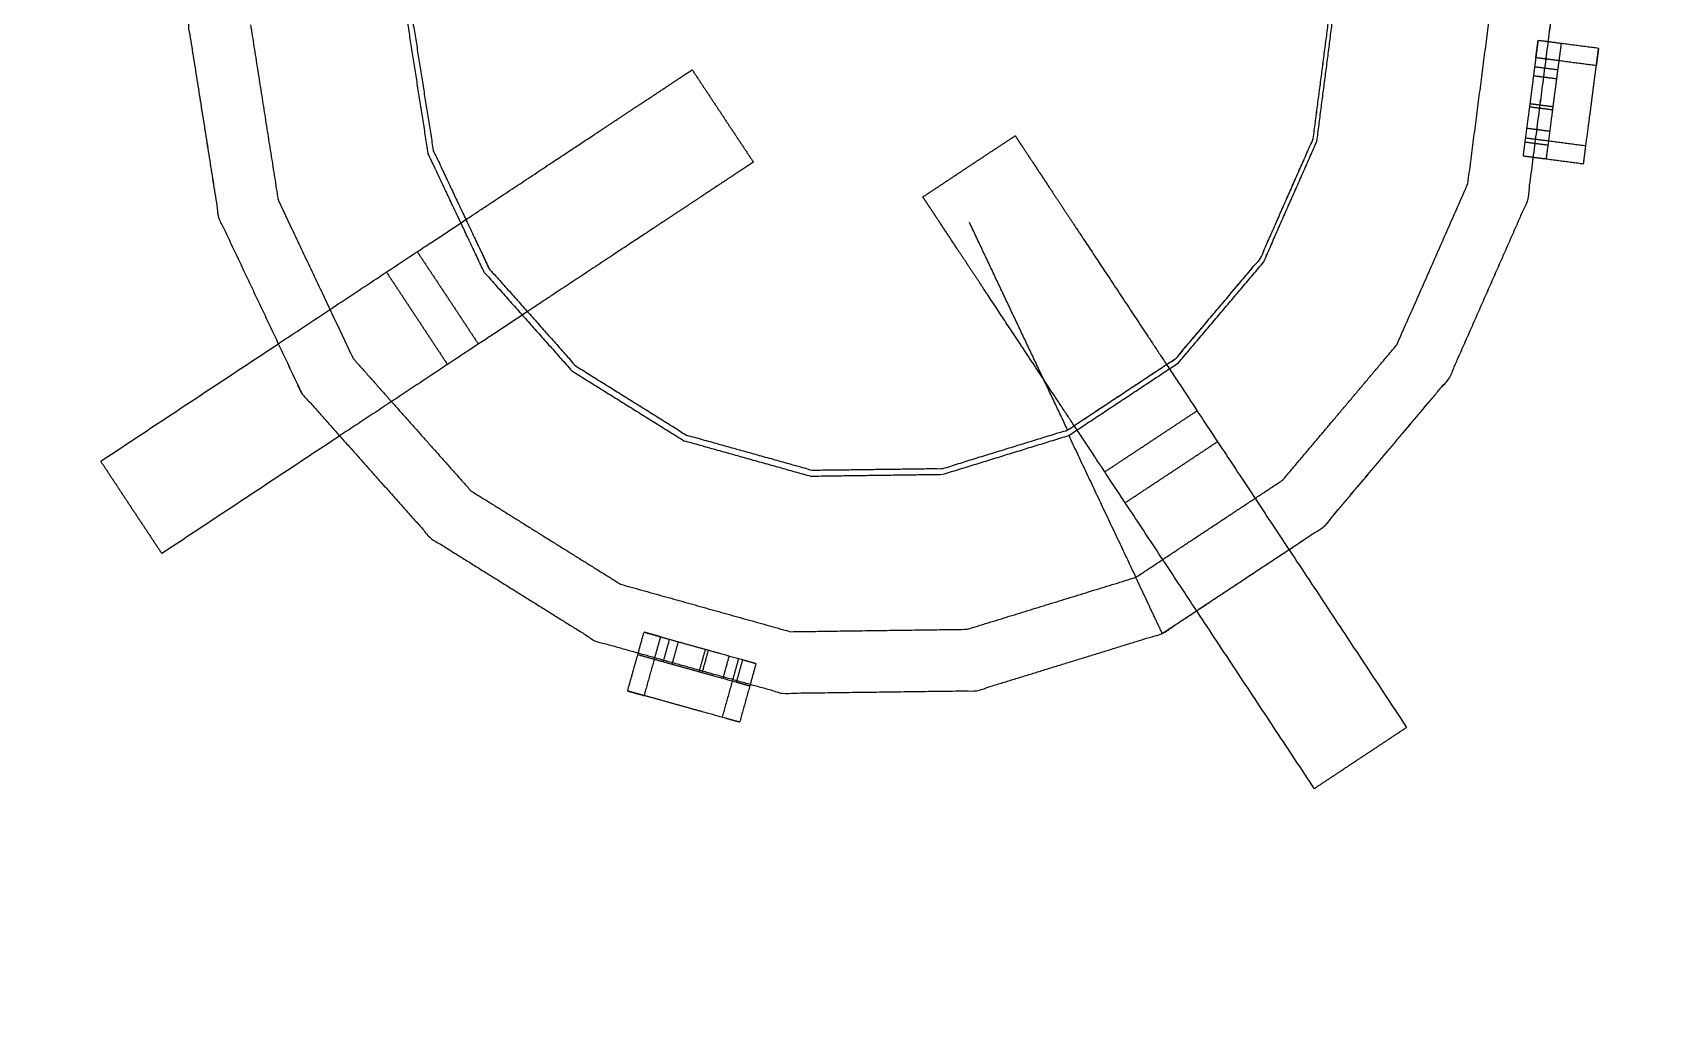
# Model space of a CAD drawing. Header units: millimetres. Extents: x 3429 to 24139, y -631 to 9878.
# Drawn here: x 8600.68 to 8619.01, y 3332.45 to 3343.62 of the extents above; entities that cross this region are included whole.
import ezdxf

# ---------------------------------------------------------------- set-up
doc = ezdxf.new("R2010")
doc.units = ezdxf.units.MM
for name, color, linetype, lineweight in [('multid_gorunus_3', 23, 'Continuous', 13), ('multid_gorunus_4', 15, 'Continuous', 9), ('multid_gorunus_5', 193, 'Continuous', 5), ('multid_gorunus_6', 54, 'Continuous', 0)]:
    doc.layers.add(name, color=color, linetype=linetype, lineweight=lineweight)

# ---------------------------------------------------------------- blocks, each defined once
blk = doc.blocks.new('grup-2')
at = {"layer": 'multid_gorunus_3', "lineweight": -3}
for points in [[(1918.869, 5844.574), (1918.499, 5844.617), (1918.129, 5844.66), (1883.858, 5844.684), (1849.586, 5844.708), (1849.217, 5844.666), (1848.847, 5844.623), (1848.507, 5844.502), (1848.167, 5844.381), (1847.867, 5844.19), (1847.567, 5844), (1847.317, 5843.75), (1847.067, 5843.5), (1846.876, 5843.2), (1846.685, 5842.901), (1846.563, 5842.561), (1846.442, 5842.222), (1846.399, 5841.852), (1846.356, 5841.482), (1846.344, 5824.71), (1846.307, 5772.939), (1846.35, 5772.569), (1846.392, 5772.199), (1846.513, 5771.859), (1846.635, 5771.52), (1846.825, 5771.22), (1847.016, 5770.92), (1847.266, 5770.67), (1847.516, 5770.419), (1847.815, 5770.228), (1848.115, 5770.038), (1848.454, 5769.916), (1848.794, 5769.794), (1849.164, 5769.751), (1849.534, 5769.708), (1883.805, 5769.684), (1918.077, 5769.66), (1918.446, 5769.702), (1918.816, 5769.745), (1919.156, 5769.866), (1919.496, 5769.987), (1919.796, 5770.178), (1920.096, 5770.368), (1920.346, 5770.618), (1920.596, 5770.868), (1920.787, 5771.168), (1920.978, 5771.467), (1921.1, 5771.807), (1921.221, 5772.146), (1921.264, 5772.516), (1921.307, 5772.886), (1921.344, 5824.657), (1921.356, 5841.429), (1921.313, 5841.799), (1921.271, 5842.169), (1921.149, 5842.509), (1921.028, 5842.848), (1920.838, 5843.148), (1920.647, 5843.448), (1920.397, 5843.698), (1920.147, 5843.949), (1919.848, 5844.139), (1919.548, 5844.33), (1919.209, 5844.452), (1918.869, 5844.574)], [(1918.869, 5844.574), (1918.499, 5844.617), (1918.129, 5844.66), (1883.858, 5844.684), (1849.586, 5844.708), (1849.217, 5844.666), (1848.847, 5844.623), (1848.507, 5844.502), (1848.167, 5844.381), (1847.867, 5844.19), (1847.567, 5844), (1847.317, 5843.75), (1847.067, 5843.5), (1846.876, 5843.2), (1846.685, 5842.901), (1846.563, 5842.561), (1846.442, 5842.222), (1846.399, 5841.852), (1846.356, 5841.482), (1846.344, 5824.71), (1846.307, 5772.939), (1846.35, 5772.569), (1846.392, 5772.199), (1846.513, 5771.859), (1846.635, 5771.52), (1846.825, 5771.22), (1847.016, 5770.92), (1847.266, 5770.67), (1847.516, 5770.419), (1847.815, 5770.228), (1848.115, 5770.038), (1848.454, 5769.916), (1848.794, 5769.794), (1849.164, 5769.751), (1849.534, 5769.708), (1883.805, 5769.684), (1918.077, 5769.66), (1918.446, 5769.702), (1918.816, 5769.745), (1919.156, 5769.866), (1919.496, 5769.987), (1919.796, 5770.178), (1920.096, 5770.368), (1920.346, 5770.618), (1920.596, 5770.868), (1920.787, 5771.168), (1920.978, 5771.467), (1921.1, 5771.807), (1921.221, 5772.146), (1921.264, 5772.516), (1921.307, 5772.886), (1921.344, 5824.657), (1921.356, 5841.429), (1921.313, 5841.799), (1921.271, 5842.169), (1921.149, 5842.509), (1921.028, 5842.848), (1920.838, 5843.148), (1920.647, 5843.448), (1920.397, 5843.698), (1920.147, 5843.949), (1919.848, 5844.139), (1919.548, 5844.33), (1919.209, 5844.452), (1918.869, 5844.574)], [(1918.127, 5844.16), (1918.44, 5844.123), (1918.752, 5844.087), (1919.039, 5843.984), (1919.327, 5843.881), (1919.58, 5843.719), (1919.833, 5843.558), (1920.045, 5843.346), (1920.256, 5843.135), (1920.417, 5842.881), (1920.579, 5842.627), (1920.681, 5842.34), (1920.784, 5842.053), (1920.82, 5841.74), (1920.856, 5841.427), (1920.844, 5824.658), (1920.807, 5772.888), (1920.771, 5772.576), (1920.735, 5772.263), (1920.632, 5771.976), (1920.529, 5771.689), (1920.367, 5771.435), (1920.206, 5771.182), (1919.994, 5770.971), (1919.782, 5770.759), (1919.529, 5770.598), (1919.275, 5770.437), (1918.988, 5770.334), (1918.7, 5770.232), (1918.388, 5770.196), (1918.075, 5770.16), (1883.805, 5770.184), (1849.536, 5770.208), (1849.223, 5770.244), (1848.911, 5770.281), (1848.624, 5770.384), (1848.336, 5770.487), (1848.083, 5770.648), (1847.83, 5770.81), (1847.618, 5771.022), (1847.407, 5771.233), (1847.246, 5771.487), (1847.084, 5771.741), (1846.982, 5772.028), (1846.879, 5772.315), (1846.843, 5772.628), (1846.807, 5772.941), (1846.844, 5824.71), (1846.856, 5841.479), (1846.892, 5841.792), (1846.928, 5842.105), (1847.031, 5842.392), (1847.134, 5842.679), (1847.296, 5842.932), (1847.457, 5843.186), (1847.669, 5843.397), (1847.881, 5843.609), (1848.134, 5843.77), (1848.388, 5843.931), (1848.675, 5844.034), (1848.963, 5844.136), (1849.275, 5844.172), (1849.588, 5844.208), (1883.858, 5844.184), (1918.127, 5844.16)], [(1918.127, 5844.16), (1918.44, 5844.123), (1918.752, 5844.087), (1919.039, 5843.984), (1919.327, 5843.881), (1919.58, 5843.719), (1919.833, 5843.558), (1920.045, 5843.346), (1920.256, 5843.135), (1920.417, 5842.881), (1920.579, 5842.627), (1920.681, 5842.34), (1920.784, 5842.053), (1920.82, 5841.74), (1920.856, 5841.427), (1920.844, 5824.658), (1920.807, 5772.888), (1920.771, 5772.576), (1920.735, 5772.263), (1920.632, 5771.976), (1920.529, 5771.689), (1920.367, 5771.435), (1920.206, 5771.182), (1919.994, 5770.971), (1919.782, 5770.759), (1919.529, 5770.598), (1919.275, 5770.437), (1918.988, 5770.334), (1918.7, 5770.232), (1918.388, 5770.196), (1918.075, 5770.16), (1883.805, 5770.184), (1849.536, 5770.208), (1849.223, 5770.244), (1848.911, 5770.281), (1848.624, 5770.384), (1848.336, 5770.487), (1848.083, 5770.648), (1847.83, 5770.81), (1847.618, 5771.022), (1847.407, 5771.233), (1847.246, 5771.487), (1847.084, 5771.741), (1846.982, 5772.028), (1846.879, 5772.315), (1846.843, 5772.628), (1846.807, 5772.941), (1846.844, 5824.71), (1846.856, 5841.479), (1846.892, 5841.792), (1846.928, 5842.105), (1847.031, 5842.392), (1847.134, 5842.679), (1847.296, 5842.932), (1847.457, 5843.186), (1847.669, 5843.397), (1847.881, 5843.609), (1848.134, 5843.77), (1848.388, 5843.931), (1848.675, 5844.034), (1848.963, 5844.136), (1849.275, 5844.172), (1849.588, 5844.208), (1883.858, 5844.184), (1918.127, 5844.16)]]:
    blk.add_open_spline(points, degree=2, knots=[-16, -16, -16, -15, -15, -14, -14, -13, -13, -12, -12, -11, -11, -10, -10, -9, -9, -8, -8, -7, -7, -6, -6, -5, -5, -4, -4, -3, -3, -2, -2, -1, -1, 0, 0, 1, 1, 2, 2, 3, 3, 4, 4, 5, 5, 6, 6, 7, 7, 8, 8, 9, 9, 10, 10, 11, 11, 12, 12, 13, 13, 14, 14, 15, 15, 16, 16, 16], dxfattribs=at)
at = {"layer": 'multid_gorunus_4', "lineweight": -3}
blk.add_open_spline([(1870.387, 5825.41), (1869.157, 5824.515), (1867.927, 5823.62), (1866.837, 5822.559), (1865.747, 5821.497), (1864.819, 5820.292), (1863.891, 5819.087), (1863.144, 5817.761), (1862.398, 5816.436), (1861.847, 5815.018), (1861.296, 5813.6), (1860.953, 5812.118), (1860.61, 5810.636), (1860.481, 5809.12), (1860.352, 5807.604), (1860.441, 5806.086), (1860.529, 5804.567), (1860.832, 5803.076), (1861.135, 5801.585), (1861.648, 5800.153), (1862.161, 5798.721), (1862.872, 5797.376), (1863.582, 5796.031), (1864.478, 5794.802), (1865.374, 5793.572), (1866.435, 5792.482), (1867.495, 5791.391), (1868.701, 5790.464), (1869.907, 5789.536), (1871.232, 5788.789), (1872.557, 5788.042), (1873.975, 5787.492), (1875.394, 5786.942), (1876.875, 5786.598), (1878.357, 5786.254), (1879.873, 5786.126), (1881.389, 5785.998), (1882.908, 5786.085), (1884.426, 5786.173), (1885.917, 5786.477), (1887.407, 5786.781), (1888.84, 5787.293), (1890.272, 5787.805), (1891.617, 5788.516), (1892.961, 5789.228), (1894.192, 5790.123), (1895.422, 5791.018), (1896.511, 5792.079), (1897.601, 5793.141), (1898.529, 5794.346), (1899.458, 5795.551), (1900.204, 5796.877), (1900.95, 5798.202), (1901.501, 5799.62), (1902.053, 5801.038), (1902.395, 5802.52), (1902.738, 5804.002), (1902.867, 5805.518), (1902.997, 5807.034), (1902.908, 5808.552), (1902.819, 5810.071), (1902.516, 5811.562), (1902.213, 5813.053), (1901.7, 5814.485), (1901.187, 5815.917), (1900.477, 5817.262), (1899.766, 5818.607), (1898.87, 5819.836), (1897.975, 5821.066), (1896.914, 5822.156), (1895.853, 5823.247), (1894.647, 5824.174), (1893.441, 5825.101), (1892.116, 5825.849), (1890.791, 5826.596), (1889.373, 5827.146), (1887.955, 5827.696), (1886.473, 5828.04), (1884.991, 5828.384), (1883.475, 5828.512), (1881.959, 5828.64), (1880.441, 5828.553), (1878.922, 5828.465), (1877.431, 5828.161), (1875.941, 5827.857), (1874.508, 5827.345), (1873.076, 5826.833), (1871.731, 5826.121), (1870.387, 5825.41)], degree=2, knots=[30, 30, 30, 31, 31, 32, 32, 33, 33, 34, 34, 35, 35, 36, 36, 37, 37, 38, 38, 39, 39, 40, 40, 41, 41, 42, 42, 43, 43, 44, 44, 45, 45, 46, 46, 47, 47, 48, 48, 49, 49, 50, 50, 51, 51, 52, 52, 53, 53, 54, 54, 55, 55, 56, 56, 57, 57, 58, 58, 59, 59, 60, 60, 61, 61, 62, 62, 63, 63, 64, 64, 65, 65, 66, 66, 67, 67, 68, 68, 69, 69, 70, 70, 71, 71, 72, 72, 73, 73, 74, 74, 74], dxfattribs=at)
blk.add_open_spline([(1870.387, 5825.41), (1869.157, 5824.515), (1867.927, 5823.62), (1866.837, 5822.559), (1865.747, 5821.497), (1864.819, 5820.292), (1863.891, 5819.087), (1863.144, 5817.761), (1862.398, 5816.436), (1861.847, 5815.018), (1861.296, 5813.6), (1860.953, 5812.118), (1860.61, 5810.636), (1860.481, 5809.12), (1860.352, 5807.604), (1860.441, 5806.086), (1860.529, 5804.567), (1860.832, 5803.076), (1861.135, 5801.585), (1861.648, 5800.153), (1862.161, 5798.721), (1862.872, 5797.376), (1863.582, 5796.031), (1864.478, 5794.802), (1865.374, 5793.572), (1866.435, 5792.482), (1867.495, 5791.391), (1868.701, 5790.464), (1869.907, 5789.536), (1871.232, 5788.789), (1872.557, 5788.042), (1873.975, 5787.492), (1875.394, 5786.942), (1876.875, 5786.598), (1878.357, 5786.254), (1879.873, 5786.126), (1881.389, 5785.998), (1882.908, 5786.085), (1884.426, 5786.173), (1885.917, 5786.477), (1887.407, 5786.781), (1888.84, 5787.293), (1890.272, 5787.805), (1891.617, 5788.516), (1892.961, 5789.228), (1894.192, 5790.123), (1895.422, 5791.018), (1896.511, 5792.079), (1897.601, 5793.141), (1898.529, 5794.346), (1899.458, 5795.551), (1900.204, 5796.877), (1900.95, 5798.202), (1901.501, 5799.62), (1902.053, 5801.038), (1902.395, 5802.52), (1902.738, 5804.002), (1902.867, 5805.518), (1902.997, 5807.034), (1902.908, 5808.552), (1902.819, 5810.071), (1902.516, 5811.562), (1902.213, 5813.053), (1901.7, 5814.485), (1901.187, 5815.917), (1900.477, 5817.262), (1899.766, 5818.607), (1898.87, 5819.836), (1897.975, 5821.066), (1896.914, 5822.156), (1895.853, 5823.247), (1894.647, 5824.174), (1893.441, 5825.101), (1892.116, 5825.849), (1890.791, 5826.596), (1889.373, 5827.146), (1887.955, 5827.696), (1886.473, 5828.04), (1884.991, 5828.384), (1883.475, 5828.512), (1881.959, 5828.64), (1880.441, 5828.553), (1878.922, 5828.465), (1877.431, 5828.161), (1875.941, 5827.857), (1874.508, 5827.345), (1873.076, 5826.833), (1871.731, 5826.121), (1870.387, 5825.41)], degree=2, knots=[30, 30, 30, 31, 31, 32, 32, 33, 33, 34, 34, 35, 35, 36, 36, 37, 37, 38, 38, 39, 39, 40, 40, 41, 41, 42, 42, 43, 43, 44, 44, 45, 45, 46, 46, 47, 47, 48, 48, 49, 49, 50, 50, 51, 51, 52, 52, 53, 53, 54, 54, 55, 55, 56, 56, 57, 57, 58, 58, 59, 59, 60, 60, 61, 61, 62, 62, 63, 63, 64, 64, 65, 65, 66, 66, 67, 67, 68, 68, 69, 69, 70, 70, 71, 71, 72, 72, 73, 73, 74, 74, 74], dxfattribs=at)
at = {"layer": 'multid_gorunus_5', "lineweight": -3}
for points, knots in [([(1873.325, 5806.906), (1873.535, 5806.933), (1873.744, 5806.961), (1873.874, 5806.978), (1874.003, 5806.994), (1874.022, 5806.848), (1874.041, 5806.701), (1874.07, 5806.477), (1874.099, 5806.253), (1874.125, 5806.055), (1874.151, 5805.858), (1874.161, 5805.78), (1874.171, 5805.702)], [33, 33, 33, 34, 34, 35, 35, 36, 36, 37, 37, 38, 38, 39, 39, 39]), ([(1873.325, 5806.906), (1873.535, 5806.933), (1873.744, 5806.961), (1873.874, 5806.978), (1874.003, 5806.994), (1874.022, 5806.848), (1874.041, 5806.701), (1874.07, 5806.477), (1874.099, 5806.253), (1874.125, 5806.055), (1874.151, 5805.858), (1874.161, 5805.78), (1874.171, 5805.702)], [33, 33, 33, 34, 34, 35, 35, 36, 36, 37, 37, 38, 38, 39, 39, 39]), ([(1873.493, 5805.614), (1873.483, 5805.692), (1873.473, 5805.77), (1873.447, 5805.967), (1873.421, 5806.164), (1873.392, 5806.389), (1873.363, 5806.613), (1873.344, 5806.76), (1873.325, 5806.906)], [9, 9, 9, 10, 10, 11, 11, 12, 12, 13, 13, 13]), ([(1873.493, 5805.614), (1873.483, 5805.692), (1873.473, 5805.77), (1873.447, 5805.967), (1873.421, 5806.164), (1873.392, 5806.389), (1873.363, 5806.613), (1873.344, 5806.76), (1873.325, 5806.906)], [9, 9, 9, 10, 10, 11, 11, 12, 12, 13, 13, 13]), ([(1873.744, 5806.961), (1873.763, 5806.814), (1873.783, 5806.668), (1873.812, 5806.443), (1873.841, 5806.219), (1873.867, 5806.022), (1873.892, 5805.824), (1873.903, 5805.746), (1873.913, 5805.669)], [0, 0, 0, 1, 1, 2, 2, 3, 3, 4, 4, 4]), ([(1873.744, 5806.961), (1873.763, 5806.814), (1873.783, 5806.668), (1873.812, 5806.443), (1873.841, 5806.219), (1873.867, 5806.022), (1873.892, 5805.824), (1873.903, 5805.746), (1873.913, 5805.669)], [0, 0, 0, 1, 1, 2, 2, 3, 3, 4, 4, 4]), ([(1874.028, 5806.804), (1873.898, 5806.788), (1873.769, 5806.771), (1873.559, 5806.743), (1873.35, 5806.716)], [1, 1, 1, 2, 2, 3, 3, 3]), ([(1874.028, 5806.804), (1873.898, 5806.788), (1873.769, 5806.771), (1873.559, 5806.743), (1873.35, 5806.716)], [1, 1, 1, 2, 2, 3, 3, 3]), ([(1883.48, 5806.666), (1883.309, 5806.408), (1883.138, 5806.149), (1882.966, 5805.89), (1882.795, 5805.632)], [0, 0, 0, 1, 1, 2, 2, 2]), ([(1883.48, 5806.666), (1883.309, 5806.408), (1883.138, 5806.149), (1882.966, 5805.89), (1882.795, 5805.632)], [0, 0, 0, 1, 1, 2, 2, 2]), ([(1890.108, 5802.28), (1889.134, 5802.925), (1888.16, 5803.569), (1887.36, 5804.099), (1886.561, 5804.628), (1886.155, 5804.896), (1885.75, 5805.164), (1885.405, 5805.392), (1885.06, 5805.621), (1884.777, 5805.808), (1884.493, 5805.996), (1884.272, 5806.142), (1884.051, 5806.289), (1883.892, 5806.393), (1883.734, 5806.498), (1883.639, 5806.561), (1883.544, 5806.624), (1883.512, 5806.645), (1883.48, 5806.666)], [6, 6, 6, 7, 7, 8, 8, 9, 9, 10, 10, 11, 11, 12, 12, 13, 13, 14, 14, 15, 15, 15]), ([(1890.108, 5802.28), (1889.134, 5802.925), (1888.16, 5803.569), (1887.36, 5804.099), (1886.561, 5804.628), (1886.155, 5804.896), (1885.75, 5805.164), (1885.405, 5805.392), (1885.06, 5805.621), (1884.777, 5805.808), (1884.493, 5805.996), (1884.272, 5806.142), (1884.051, 5806.289), (1883.892, 5806.393), (1883.734, 5806.498), (1883.639, 5806.561), (1883.544, 5806.624), (1883.512, 5806.645), (1883.48, 5806.666)], [6, 6, 6, 7, 7, 8, 8, 9, 9, 10, 10, 11, 11, 12, 12, 13, 13, 14, 14, 15, 15, 15]), ([(1874.145, 5805.904), (1874.016, 5805.887), (1873.886, 5805.871), (1873.677, 5805.843), (1873.467, 5805.816)], [0, 0, 0, 1, 1, 2, 2, 2]), ([(1874.145, 5805.904), (1874.016, 5805.887), (1873.886, 5805.871), (1873.677, 5805.843), (1873.467, 5805.816)], [0, 0, 0, 1, 1, 2, 2, 2]), ([(1879.861, 5805.927), (1879.84, 5805.895), (1879.819, 5805.863), (1879.756, 5805.768), (1879.693, 5805.673), (1879.588, 5805.514), (1879.484, 5805.356), (1879.337, 5805.135), (1879.191, 5804.913), (1879.003, 5804.63), (1878.816, 5804.347), (1878.588, 5804.002), (1878.359, 5803.657), (1878.091, 5803.252), (1877.823, 5802.846), (1877.294, 5802.047), (1876.765, 5801.247), (1876.12, 5800.273), (1875.476, 5799.299)], [-2, -2, -2, -1, -1, 0, 0, 1, 1, 2, 2, 3, 3, 4, 4, 5, 5, 6, 6, 7, 7, 7]), ([(1879.861, 5805.927), (1879.84, 5805.895), (1879.819, 5805.863), (1879.756, 5805.768), (1879.693, 5805.673), (1879.588, 5805.514), (1879.484, 5805.356), (1879.337, 5805.135), (1879.191, 5804.913), (1879.003, 5804.63), (1878.816, 5804.347), (1878.588, 5804.002), (1878.359, 5803.657), (1878.091, 5803.252), (1877.823, 5802.846), (1877.294, 5802.047), (1876.765, 5801.247), (1876.12, 5800.273), (1875.476, 5799.299)], [-2, -2, -2, -1, -1, 0, 0, 1, 1, 2, 2, 3, 3, 4, 4, 5, 5, 6, 6, 7, 7, 7]), ([(1880.896, 5805.242), (1880.637, 5805.413), (1880.379, 5805.585), (1880.12, 5805.756), (1879.861, 5805.927)], [0, 0, 0, 1, 1, 2, 2, 2]), ([(1880.896, 5805.242), (1880.637, 5805.413), (1880.379, 5805.585), (1880.12, 5805.756), (1879.861, 5805.927)], [0, 0, 0, 1, 1, 2, 2, 2]), ([(1874.171, 5805.702), (1874.042, 5805.685), (1873.913, 5805.669), (1873.703, 5805.641), (1873.493, 5805.614)], [0, 0, 0, 1, 1, 2, 2, 2]), ([(1874.171, 5805.702), (1874.042, 5805.685), (1873.913, 5805.669), (1873.703, 5805.641), (1873.493, 5805.614)], [0, 0, 0, 1, 1, 2, 2, 2]), ([(1882.795, 5805.632), (1882.827, 5805.611), (1882.859, 5805.59), (1882.954, 5805.527), (1883.049, 5805.464), (1883.208, 5805.359), (1883.366, 5805.254), (1883.588, 5805.107), (1883.809, 5804.961), (1884.092, 5804.773), (1884.376, 5804.586), (1884.72, 5804.358), (1885.065, 5804.13), (1885.471, 5803.861), (1885.876, 5803.593), (1886.676, 5803.064), (1887.475, 5802.535), (1888.449, 5801.89), (1889.423, 5801.246)], [-2, -2, -2, -1, -1, 0, 0, 1, 1, 2, 2, 3, 3, 4, 4, 5, 5, 6, 6, 7, 7, 7]), ([(1882.795, 5805.632), (1882.827, 5805.611), (1882.859, 5805.59), (1882.954, 5805.527), (1883.049, 5805.464), (1883.208, 5805.359), (1883.366, 5805.254), (1883.588, 5805.107), (1883.809, 5804.961), (1884.092, 5804.773), (1884.376, 5804.586), (1884.72, 5804.358), (1885.065, 5804.13), (1885.471, 5803.861), (1885.876, 5803.593), (1886.676, 5803.064), (1887.475, 5802.535), (1888.449, 5801.89), (1889.423, 5801.246)], [-2, -2, -2, -1, -1, 0, 0, 1, 1, 2, 2, 3, 3, 4, 4, 5, 5, 6, 6, 7, 7, 7]), ([(1876.51, 5798.614), (1877.155, 5799.588), (1877.799, 5800.562), (1878.328, 5801.362), (1878.858, 5802.162), (1879.126, 5802.567), (1879.394, 5802.972), (1879.622, 5803.317), (1879.85, 5803.662), (1880.038, 5803.945), (1880.225, 5804.229), (1880.372, 5804.45), (1880.518, 5804.671), (1880.623, 5804.83), (1880.728, 5804.988), (1880.791, 5805.083), (1880.854, 5805.179), (1880.875, 5805.21), (1880.896, 5805.242)], [6, 6, 6, 7, 7, 8, 8, 9, 9, 10, 10, 11, 11, 12, 12, 13, 13, 14, 14, 15, 15, 15]), ([(1876.51, 5798.614), (1877.155, 5799.588), (1877.799, 5800.562), (1878.328, 5801.362), (1878.858, 5802.162), (1879.126, 5802.567), (1879.394, 5802.972), (1879.622, 5803.317), (1879.85, 5803.662), (1880.038, 5803.945), (1880.225, 5804.229), (1880.372, 5804.45), (1880.518, 5804.671), (1880.623, 5804.83), (1880.728, 5804.988), (1880.791, 5805.083), (1880.854, 5805.179), (1880.875, 5805.21), (1880.896, 5805.242)], [6, 6, 6, 7, 7, 8, 8, 9, 9, 10, 10, 11, 11, 12, 12, 13, 13, 14, 14, 15, 15, 15]), ([(1886.561, 5804.628), (1886.389, 5804.369), (1886.218, 5804.111), (1886.047, 5803.852), (1885.876, 5803.593)], [0, 0, 0, 1, 1, 2, 2, 2]), ([(1886.561, 5804.628), (1886.389, 5804.369), (1886.218, 5804.111), (1886.047, 5803.852), (1885.876, 5803.593)], [0, 0, 0, 1, 1, 2, 2, 2]), ([(1886.906, 5804.399), (1886.735, 5804.14), (1886.564, 5803.882), (1886.393, 5803.623), (1886.222, 5803.364)], [0, 0, 0, 1, 1, 2, 2, 2]), ([(1886.906, 5804.399), (1886.735, 5804.14), (1886.564, 5803.882), (1886.393, 5803.623), (1886.222, 5803.364)], [0, 0, 0, 1, 1, 2, 2, 2]), ([(1878.858, 5802.162), (1878.599, 5802.333), (1878.34, 5802.504), (1878.082, 5802.675), (1877.823, 5802.846)], [0, 0, 0, 1, 1, 2, 2, 2]), ([(1878.858, 5802.162), (1878.599, 5802.333), (1878.34, 5802.504), (1878.082, 5802.675), (1877.823, 5802.846)], [0, 0, 0, 1, 1, 2, 2, 2]), ([(1878.629, 5801.816), (1878.37, 5801.987), (1878.111, 5802.158), (1877.853, 5802.329), (1877.594, 5802.5)], [0, 0, 0, 1, 1, 2, 2, 2]), ([(1878.629, 5801.816), (1878.37, 5801.987), (1878.111, 5802.158), (1877.853, 5802.329), (1877.594, 5802.5)], [0, 0, 0, 1, 1, 2, 2, 2]), ([(1890.108, 5802.28), (1889.937, 5802.022), (1889.766, 5801.763), (1889.594, 5801.504), (1889.423, 5801.246)], [0, 0, 0, 1, 1, 2, 2, 2]), ([(1890.108, 5802.28), (1889.937, 5802.022), (1889.766, 5801.763), (1889.594, 5801.504), (1889.423, 5801.246)], [0, 0, 0, 1, 1, 2, 2, 2]), ([(1884.204, 5799.707), (1884.147, 5799.911), (1884.09, 5800.115), (1884.055, 5800.24), (1884.02, 5800.366), (1883.878, 5800.326), (1883.736, 5800.286), (1883.518, 5800.225), (1883.3, 5800.165), (1883.108, 5800.111), (1882.916, 5800.058), (1882.841, 5800.037), (1882.765, 5800.015)], [33, 33, 33, 34, 34, 35, 35, 36, 36, 37, 37, 38, 38, 39, 39, 39]), ([(1884.204, 5799.707), (1884.147, 5799.911), (1884.09, 5800.115), (1884.055, 5800.24), (1884.02, 5800.366), (1883.878, 5800.326), (1883.736, 5800.286), (1883.518, 5800.225), (1883.3, 5800.165), (1883.108, 5800.111), (1882.916, 5800.058), (1882.841, 5800.037), (1882.765, 5800.015)], [33, 33, 33, 34, 34, 35, 35, 36, 36, 37, 37, 38, 38, 39, 39, 39]), ([(1883.836, 5800.314), (1883.871, 5800.189), (1883.906, 5800.063), (1883.963, 5799.859), (1884.019, 5799.656)], [1, 1, 1, 2, 2, 3, 3, 3]), ([(1883.836, 5800.314), (1883.871, 5800.189), (1883.906, 5800.063), (1883.963, 5799.859), (1884.019, 5799.656)], [1, 1, 1, 2, 2, 3, 3, 3]), ([(1882.765, 5800.015), (1882.8, 5799.89), (1882.835, 5799.764), (1882.892, 5799.561), (1882.949, 5799.357)], [0, 0, 0, 1, 1, 2, 2, 2]), ([(1882.765, 5800.015), (1882.8, 5799.89), (1882.835, 5799.764), (1882.892, 5799.561), (1882.949, 5799.357)], [0, 0, 0, 1, 1, 2, 2, 2]), ([(1884.09, 5800.115), (1883.948, 5800.075), (1883.806, 5800.035), (1883.588, 5799.974), (1883.37, 5799.914), (1883.178, 5799.86), (1882.986, 5799.807), (1882.911, 5799.786), (1882.835, 5799.764)], [0, 0, 0, 1, 1, 2, 2, 3, 3, 4, 4, 4]), ([(1884.09, 5800.115), (1883.948, 5800.075), (1883.806, 5800.035), (1883.588, 5799.974), (1883.37, 5799.914), (1883.178, 5799.86), (1882.986, 5799.807), (1882.911, 5799.786), (1882.835, 5799.764)], [0, 0, 0, 1, 1, 2, 2, 3, 3, 4, 4, 4]), ([(1882.961, 5800.07), (1882.996, 5799.945), (1883.031, 5799.819), (1883.088, 5799.615), (1883.145, 5799.412)], [0, 0, 0, 1, 1, 2, 2, 2]), ([(1882.961, 5800.07), (1882.996, 5799.945), (1883.031, 5799.819), (1883.088, 5799.615), (1883.145, 5799.412)], [0, 0, 0, 1, 1, 2, 2, 2]), ([(1882.949, 5799.357), (1883.024, 5799.378), (1883.1, 5799.399), (1883.292, 5799.453), (1883.483, 5799.506), (1883.701, 5799.567), (1883.919, 5799.628), (1884.062, 5799.667), (1884.204, 5799.707)], [9, 9, 9, 10, 10, 11, 11, 12, 12, 13, 13, 13]), ([(1882.949, 5799.357), (1883.024, 5799.378), (1883.1, 5799.399), (1883.292, 5799.453), (1883.483, 5799.506), (1883.701, 5799.567), (1883.919, 5799.628), (1884.062, 5799.667), (1884.204, 5799.707)], [9, 9, 9, 10, 10, 11, 11, 12, 12, 13, 13, 13]), ([(1876.51, 5798.614), (1876.252, 5798.785), (1875.993, 5798.957), (1875.734, 5799.128), (1875.476, 5799.299)], [0, 0, 0, 1, 1, 2, 2, 2]), ([(1876.51, 5798.614), (1876.252, 5798.785), (1875.993, 5798.957), (1875.734, 5799.128), (1875.476, 5799.299)], [0, 0, 0, 1, 1, 2, 2, 2])]:
    blk.add_open_spline(points, degree=2, knots=knots, dxfattribs=at)
for points in [[(1873.325, 5806.906), (1873.337, 5806.811), (1873.35, 5806.716)], [(1873.325, 5806.906), (1873.337, 5806.811), (1873.35, 5806.716)], [(1874.028, 5806.804), (1874.015, 5806.899), (1874.003, 5806.994)], [(1874.028, 5806.804), (1874.015, 5806.899), (1874.003, 5806.994)], [(1874.028, 5806.804), (1874.015, 5806.899), (1874.003, 5806.994)], [(1874.028, 5806.804), (1874.015, 5806.899), (1874.003, 5806.994)], [(1874.041, 5806.701), (1873.912, 5806.685), (1873.783, 5806.668)], [(1874.041, 5806.701), (1873.912, 5806.685), (1873.783, 5806.668)], [(1874.054, 5806.6), (1873.925, 5806.584), (1873.796, 5806.567)], [(1874.054, 5806.6), (1873.925, 5806.584), (1873.796, 5806.567)], [(1874.095, 5806.288), (1873.966, 5806.271), (1873.836, 5806.254)], [(1874.095, 5806.288), (1873.966, 5806.271), (1873.836, 5806.254)], [(1874.099, 5806.253), (1873.97, 5806.236), (1873.841, 5806.219)], [(1874.099, 5806.253), (1873.97, 5806.236), (1873.841, 5806.219)], [(1874.131, 5806.013), (1874.001, 5805.996), (1873.872, 5805.979)], [(1874.131, 5806.013), (1874.001, 5805.996), (1873.872, 5805.979)], [(1874.151, 5805.858), (1874.022, 5805.841), (1873.892, 5805.824)], [(1874.151, 5805.858), (1874.022, 5805.841), (1873.892, 5805.824)], [(1879.274, 5802.631), (1879.824, 5803.792), (1880.373, 5804.954)], [(1879.274, 5802.631), (1879.824, 5803.792), (1880.373, 5804.954)], [(1883.836, 5800.314), (1883.928, 5800.34), (1884.02, 5800.366)], [(1883.836, 5800.314), (1883.928, 5800.34), (1884.02, 5800.366)], [(1883.836, 5800.314), (1883.928, 5800.34), (1884.02, 5800.366)], [(1883.836, 5800.314), (1883.928, 5800.34), (1884.02, 5800.366)], [(1883.3, 5800.165), (1883.335, 5800.039), (1883.37, 5799.914)], [(1883.3, 5800.165), (1883.335, 5800.039), (1883.37, 5799.914)], [(1883.334, 5800.174), (1883.369, 5800.049), (1883.404, 5799.923)], [(1883.334, 5800.174), (1883.369, 5800.049), (1883.404, 5799.923)], [(1883.637, 5800.259), (1883.672, 5800.133), (1883.707, 5800.008)], [(1883.637, 5800.259), (1883.672, 5800.133), (1883.707, 5800.008)], [(1883.736, 5800.286), (1883.771, 5800.161), (1883.806, 5800.035)], [(1883.736, 5800.286), (1883.771, 5800.161), (1883.806, 5800.035)], [(1882.916, 5800.058), (1882.951, 5799.932), (1882.986, 5799.807)], [(1882.916, 5800.058), (1882.951, 5799.932), (1882.986, 5799.807)], [(1883.067, 5800.1), (1883.102, 5799.974), (1883.137, 5799.849)], [(1883.067, 5800.1), (1883.102, 5799.974), (1883.137, 5799.849)], [(1884.204, 5799.707), (1884.112, 5799.681), (1884.019, 5799.656)], [(1884.204, 5799.707), (1884.112, 5799.681), (1884.019, 5799.656)], [(1884.204, 5799.707), (1884.112, 5799.681), (1884.019, 5799.656)], [(1884.204, 5799.707), (1884.112, 5799.681), (1884.019, 5799.656)]]:
    blk.add_open_spline(points, degree=2, dxfattribs=at)
at = {"layer": 'multid_gorunus_6', "lineweight": -3}
for points, knots in [([(1880.495, 5814.842), (1879.447, 5814.549), (1878.399, 5814.257), (1877.476, 5813.681), (1876.553, 5813.105), (1875.83, 5812.292), (1875.106, 5811.48), (1874.641, 5810.496), (1874.176, 5809.513), (1874.007, 5808.438), (1873.838, 5807.364), (1873.978, 5806.285), (1874.118, 5805.206), (1874.557, 5804.211), (1874.996, 5803.215), (1875.697, 5802.384), (1876.398, 5801.552), (1877.306, 5800.952), (1878.213, 5800.351), (1879.252, 5800.031), (1880.292, 5799.71), (1881.38, 5799.696), (1882.468, 5799.681), (1883.515, 5799.974), (1884.563, 5800.266), (1885.486, 5800.842), (1886.409, 5801.418), (1887.133, 5802.231), (1887.856, 5803.043), (1888.321, 5804.027), (1888.786, 5805.01), (1888.955, 5806.085), (1889.125, 5807.159), (1888.984, 5808.238), (1888.844, 5809.317), (1888.405, 5810.312), (1887.966, 5811.308), (1887.265, 5812.139), (1886.564, 5812.971), (1885.656, 5813.571), (1884.749, 5814.172), (1883.71, 5814.492), (1882.67, 5814.813), (1881.582, 5814.827), (1880.495, 5814.842)], [-9, -9, -9, -8, -8, -7, -7, -6, -6, -5, -5, -4, -4, -3, -3, -2, -2, -1, -1, 0, 0, 1, 1, 2, 2, 3, 3, 4, 4, 5, 5, 6, 6, 7, 7, 8, 8, 9, 9, 10, 10, 11, 11, 12, 12, 13, 13, 13]), ([(1880.495, 5814.842), (1879.447, 5814.549), (1878.399, 5814.257), (1877.476, 5813.681), (1876.553, 5813.105), (1875.83, 5812.292), (1875.106, 5811.48), (1874.641, 5810.496), (1874.176, 5809.513), (1874.007, 5808.438), (1873.838, 5807.364), (1873.978, 5806.285), (1874.118, 5805.206), (1874.557, 5804.211), (1874.996, 5803.215), (1875.697, 5802.384), (1876.398, 5801.552), (1877.306, 5800.952), (1878.213, 5800.351), (1879.252, 5800.031), (1880.292, 5799.71), (1881.38, 5799.696), (1882.468, 5799.681), (1883.515, 5799.974), (1884.563, 5800.266), (1885.486, 5800.842), (1886.409, 5801.418), (1887.133, 5802.231), (1887.856, 5803.043), (1888.321, 5804.027), (1888.786, 5805.01), (1888.955, 5806.085), (1889.125, 5807.159), (1888.984, 5808.238), (1888.844, 5809.317), (1888.405, 5810.312), (1887.966, 5811.308), (1887.265, 5812.139), (1886.564, 5812.971), (1885.656, 5813.571), (1884.749, 5814.172), (1883.71, 5814.492), (1882.67, 5814.813), (1881.582, 5814.827), (1880.495, 5814.842)], [-9, -9, -9, -8, -8, -7, -7, -6, -6, -5, -5, -4, -4, -3, -3, -2, -2, -1, -1, 0, 0, 1, 1, 2, 2, 3, 3, 4, 4, 5, 5, 6, 6, 7, 7, 8, 8, 9, 9, 10, 10, 11, 11, 12, 12, 13, 13, 13]), ([(1880.495, 5814.842), (1881.582, 5814.827), (1882.67, 5814.813), (1883.71, 5814.492), (1884.749, 5814.172), (1885.656, 5813.571), (1886.564, 5812.971), (1887.265, 5812.139), (1887.966, 5811.308), (1888.405, 5810.312), (1888.844, 5809.317), (1888.984, 5808.238), (1889.125, 5807.159), (1888.955, 5806.085), (1888.786, 5805.01), (1888.321, 5804.027), (1887.856, 5803.043)], [21, 21, 21, 22, 22, 23, 23, 24, 24, 25, 25, 26, 26, 27, 27, 28, 28, 29, 29, 29]), ([(1880.495, 5814.842), (1881.582, 5814.827), (1882.67, 5814.813), (1883.71, 5814.492), (1884.749, 5814.172), (1885.656, 5813.571), (1886.564, 5812.971), (1887.265, 5812.139), (1887.966, 5811.308), (1888.405, 5810.312), (1888.844, 5809.317), (1888.984, 5808.238), (1889.125, 5807.159), (1888.955, 5806.085), (1888.786, 5805.01), (1888.321, 5804.027), (1887.856, 5803.043)], [21, 21, 21, 22, 22, 23, 23, 24, 24, 25, 25, 26, 26, 27, 27, 28, 28, 29, 29, 29]), ([(1880.808, 5812.372), (1880.104, 5812.176), (1879.399, 5811.979), (1878.779, 5811.592), (1878.158, 5811.205), (1877.672, 5810.659), (1877.186, 5810.112), (1876.873, 5809.451), (1876.561, 5808.79), (1876.447, 5808.068), (1876.333, 5807.345), (1876.427, 5806.62), (1876.522, 5805.895), (1876.817, 5805.226), (1877.112, 5804.556), (1877.583, 5803.997), (1878.055, 5803.438), (1878.664, 5803.035), (1879.274, 5802.631), (1879.973, 5802.416), (1880.672, 5802.2), (1881.403, 5802.19), (1882.135, 5802.181), (1882.839, 5802.377), (1883.544, 5802.574), (1884.164, 5802.961), (1884.785, 5803.348), (1885.271, 5803.894), (1885.757, 5804.441), (1886.07, 5805.102), (1886.382, 5805.763), (1886.496, 5806.485), (1886.61, 5807.208), (1886.516, 5807.933), (1886.421, 5808.658), (1886.126, 5809.327), (1885.831, 5809.997), (1885.36, 5810.556), (1884.888, 5811.115), (1884.278, 5811.518), (1883.669, 5811.922), (1882.97, 5812.137), (1882.271, 5812.353), (1881.54, 5812.363), (1880.808, 5812.372)], [-9, -9, -9, -8, -8, -7, -7, -6, -6, -5, -5, -4, -4, -3, -3, -2, -2, -1, -1, 0, 0, 1, 1, 2, 2, 3, 3, 4, 4, 5, 5, 6, 6, 7, 7, 8, 8, 9, 9, 10, 10, 11, 11, 12, 12, 13, 13, 13]), ([(1880.808, 5812.372), (1880.104, 5812.176), (1879.399, 5811.979), (1878.779, 5811.592), (1878.158, 5811.205), (1877.672, 5810.659), (1877.186, 5810.112), (1876.873, 5809.451), (1876.561, 5808.79), (1876.447, 5808.068), (1876.333, 5807.345), (1876.427, 5806.62), (1876.522, 5805.895), (1876.817, 5805.226), (1877.112, 5804.556), (1877.583, 5803.997), (1878.055, 5803.438), (1878.664, 5803.035), (1879.274, 5802.631), (1879.973, 5802.416), (1880.672, 5802.2), (1881.403, 5802.19), (1882.135, 5802.181), (1882.839, 5802.377), (1883.544, 5802.574), (1884.164, 5802.961), (1884.785, 5803.348), (1885.271, 5803.894), (1885.757, 5804.441), (1886.07, 5805.102), (1886.382, 5805.763), (1886.496, 5806.485), (1886.61, 5807.208), (1886.516, 5807.933), (1886.421, 5808.658), (1886.126, 5809.327), (1885.831, 5809.997), (1885.36, 5810.556), (1884.888, 5811.115), (1884.278, 5811.518), (1883.669, 5811.922), (1882.97, 5812.137), (1882.271, 5812.353), (1881.54, 5812.363), (1880.808, 5812.372)], [-9, -9, -9, -8, -8, -7, -7, -6, -6, -5, -5, -4, -4, -3, -3, -2, -2, -1, -1, 0, 0, 1, 1, 2, 2, 3, 3, 4, 4, 5, 5, 6, 6, 7, 7, 8, 8, 9, 9, 10, 10, 11, 11, 12, 12, 13, 13, 13]), ([(1880.808, 5812.372), (1881.54, 5812.363), (1882.271, 5812.353), (1882.97, 5812.137), (1883.669, 5811.922), (1884.278, 5811.518), (1884.888, 5811.115), (1885.36, 5810.556), (1885.831, 5809.997), (1886.126, 5809.327), (1886.421, 5808.658), (1886.516, 5807.933), (1886.61, 5807.208), (1886.496, 5806.485), (1886.382, 5805.763), (1886.07, 5805.102), (1885.757, 5804.441)], [21, 21, 21, 22, 22, 23, 23, 24, 24, 25, 25, 26, 26, 27, 27, 28, 28, 29, 29, 29]), ([(1880.808, 5812.372), (1881.54, 5812.363), (1882.271, 5812.353), (1882.97, 5812.137), (1883.669, 5811.922), (1884.278, 5811.518), (1884.888, 5811.115), (1885.36, 5810.556), (1885.831, 5809.997), (1886.126, 5809.327), (1886.421, 5808.658), (1886.516, 5807.933), (1886.61, 5807.208), (1886.496, 5806.485), (1886.382, 5805.763), (1886.07, 5805.102), (1885.757, 5804.441)], [21, 21, 21, 22, 22, 23, 23, 24, 24, 25, 25, 26, 26, 27, 27, 28, 28, 29, 29, 29]), ([(1878.213, 5800.351), (1877.306, 5800.952), (1876.398, 5801.552), (1875.697, 5802.384), (1874.996, 5803.215), (1874.557, 5804.211), (1874.118, 5805.206), (1873.978, 5806.285), (1873.838, 5807.364), (1874.007, 5808.438), (1874.176, 5809.513), (1874.641, 5810.496), (1875.106, 5811.48)], [34, 34, 34, 35, 35, 36, 36, 37, 37, 38, 38, 39, 39, 40, 40, 40]), ([(1878.213, 5800.351), (1877.306, 5800.952), (1876.398, 5801.552), (1875.697, 5802.384), (1874.996, 5803.215), (1874.557, 5804.211), (1874.118, 5805.206), (1873.978, 5806.285), (1873.838, 5807.364), (1874.007, 5808.438), (1874.176, 5809.513), (1874.641, 5810.496), (1875.106, 5811.48)], [34, 34, 34, 35, 35, 36, 36, 37, 37, 38, 38, 39, 39, 40, 40, 40]), ([(1879.274, 5802.631), (1878.664, 5803.035), (1878.055, 5803.438), (1877.583, 5803.997), (1877.112, 5804.556), (1876.817, 5805.226), (1876.522, 5805.895), (1876.427, 5806.62), (1876.333, 5807.345), (1876.447, 5808.068), (1876.561, 5808.79), (1876.873, 5809.451), (1877.186, 5810.112)], [34, 34, 34, 35, 35, 36, 36, 37, 37, 38, 38, 39, 39, 40, 40, 40]), ([(1879.274, 5802.631), (1878.664, 5803.035), (1878.055, 5803.438), (1877.583, 5803.997), (1877.112, 5804.556), (1876.817, 5805.226), (1876.522, 5805.895), (1876.427, 5806.62), (1876.333, 5807.345), (1876.447, 5808.068), (1876.561, 5808.79), (1876.873, 5809.451), (1877.186, 5810.112)], [34, 34, 34, 35, 35, 36, 36, 37, 37, 38, 38, 39, 39, 40, 40, 40])]:
    blk.add_open_spline(points, degree=2, knots=knots, dxfattribs=at)
for points in [[(1874.789, 5805.393), (1874.661, 5806.374), (1874.534, 5807.354)], [(1874.789, 5805.393), (1874.661, 5806.374), (1874.534, 5807.354)], [(1876.481, 5805.866), (1876.386, 5806.598), (1876.291, 5807.331)], [(1876.481, 5805.866), (1876.386, 5806.598), (1876.291, 5807.331)], [(1886.671, 5807.192), (1886.557, 5806.462), (1886.442, 5805.733)], [(1886.671, 5807.192), (1886.557, 5806.462), (1886.442, 5805.733)], [(1888.429, 5807.169), (1888.275, 5806.192), (1888.121, 5805.215)], [(1888.429, 5807.169), (1888.275, 5806.192), (1888.121, 5805.215)], [(1877.077, 5804.514), (1876.779, 5805.19), (1876.481, 5805.866)], [(1877.077, 5804.514), (1876.779, 5805.19), (1876.481, 5805.866)], [(1885.81, 5804.397), (1886.126, 5805.065), (1886.442, 5805.733)], [(1885.81, 5804.397), (1886.126, 5805.065), (1886.442, 5805.733)], [(1875.586, 5803.584), (1875.187, 5804.488), (1874.789, 5805.393)], [(1875.586, 5803.584), (1875.187, 5804.488), (1874.789, 5805.393)], [(1887.275, 5803.427), (1887.698, 5804.321), (1888.121, 5805.215)], [(1887.275, 5803.427), (1887.698, 5804.321), (1888.121, 5805.215)], [(1878.03, 5803.384), (1877.553, 5803.949), (1877.077, 5804.514)], [(1878.03, 5803.384), (1877.553, 5803.949), (1877.077, 5804.514)], [(1885.81, 5804.397), (1885.319, 5803.845), (1884.828, 5803.293)], [(1885.81, 5804.397), (1885.319, 5803.845), (1884.828, 5803.293)], [(1876.861, 5802.072), (1876.224, 5802.828), (1875.586, 5803.584)], [(1876.861, 5802.072), (1876.224, 5802.828), (1875.586, 5803.584)], [(1887.275, 5803.427), (1886.618, 5802.689), (1885.961, 5801.95)], [(1887.275, 5803.427), (1886.618, 5802.689), (1885.961, 5801.95)], [(1879.262, 5802.569), (1878.646, 5802.977), (1878.03, 5803.384)], [(1879.262, 5802.569), (1878.646, 5802.977), (1878.03, 5803.384)], [(1884.828, 5803.293), (1884.201, 5802.902), (1883.574, 5802.511)], [(1884.828, 5803.293), (1884.201, 5802.902), (1883.574, 5802.511)], [(1879.262, 5802.569), (1878.886, 5801.775), (1878.51, 5800.98)], [(1879.262, 5802.569), (1878.886, 5801.775), (1878.51, 5800.98)], [(1880.674, 5802.134), (1879.968, 5802.351), (1879.262, 5802.569)], [(1880.674, 5802.134), (1879.968, 5802.351), (1879.262, 5802.569)], [(1883.574, 5802.511), (1882.863, 5802.313), (1882.151, 5802.114)], [(1883.574, 5802.511), (1882.863, 5802.313), (1882.151, 5802.114)], [(1878.51, 5800.98), (1877.686, 5801.526), (1876.861, 5802.072)], [(1878.51, 5800.98), (1877.686, 5801.526), (1876.861, 5802.072)], [(1882.151, 5802.114), (1881.412, 5802.124), (1880.674, 5802.134)], [(1882.151, 5802.114), (1881.412, 5802.124), (1880.674, 5802.134)], [(1885.961, 5801.95), (1885.122, 5801.427), (1884.283, 5800.903)], [(1885.961, 5801.95), (1885.122, 5801.427), (1884.283, 5800.903)], [(1878.213, 5800.351), (1878.362, 5800.666), (1878.51, 5800.98)], [(1878.213, 5800.351), (1878.362, 5800.666), (1878.51, 5800.98)], [(1880.4, 5800.398), (1879.455, 5800.689), (1878.51, 5800.98)], [(1880.4, 5800.398), (1879.455, 5800.689), (1878.51, 5800.98)], [(1884.283, 5800.903), (1883.33, 5800.637), (1882.378, 5800.371)], [(1884.283, 5800.903), (1883.33, 5800.637), (1882.378, 5800.371)], [(1882.378, 5800.371), (1881.389, 5800.385), (1880.4, 5800.398)], [(1882.378, 5800.371), (1881.389, 5800.385), (1880.4, 5800.398)]]:
    blk.add_open_spline(points, degree=2, dxfattribs=at)

msp = doc.modelspace()

# ---------------------------------------------------------------- block references
at = {"xscale": -1}
msp.add_blockref('grup-2', (10491.554, -2463.465), dxfattribs=at)

doc.saveas('drawing.dxf')
